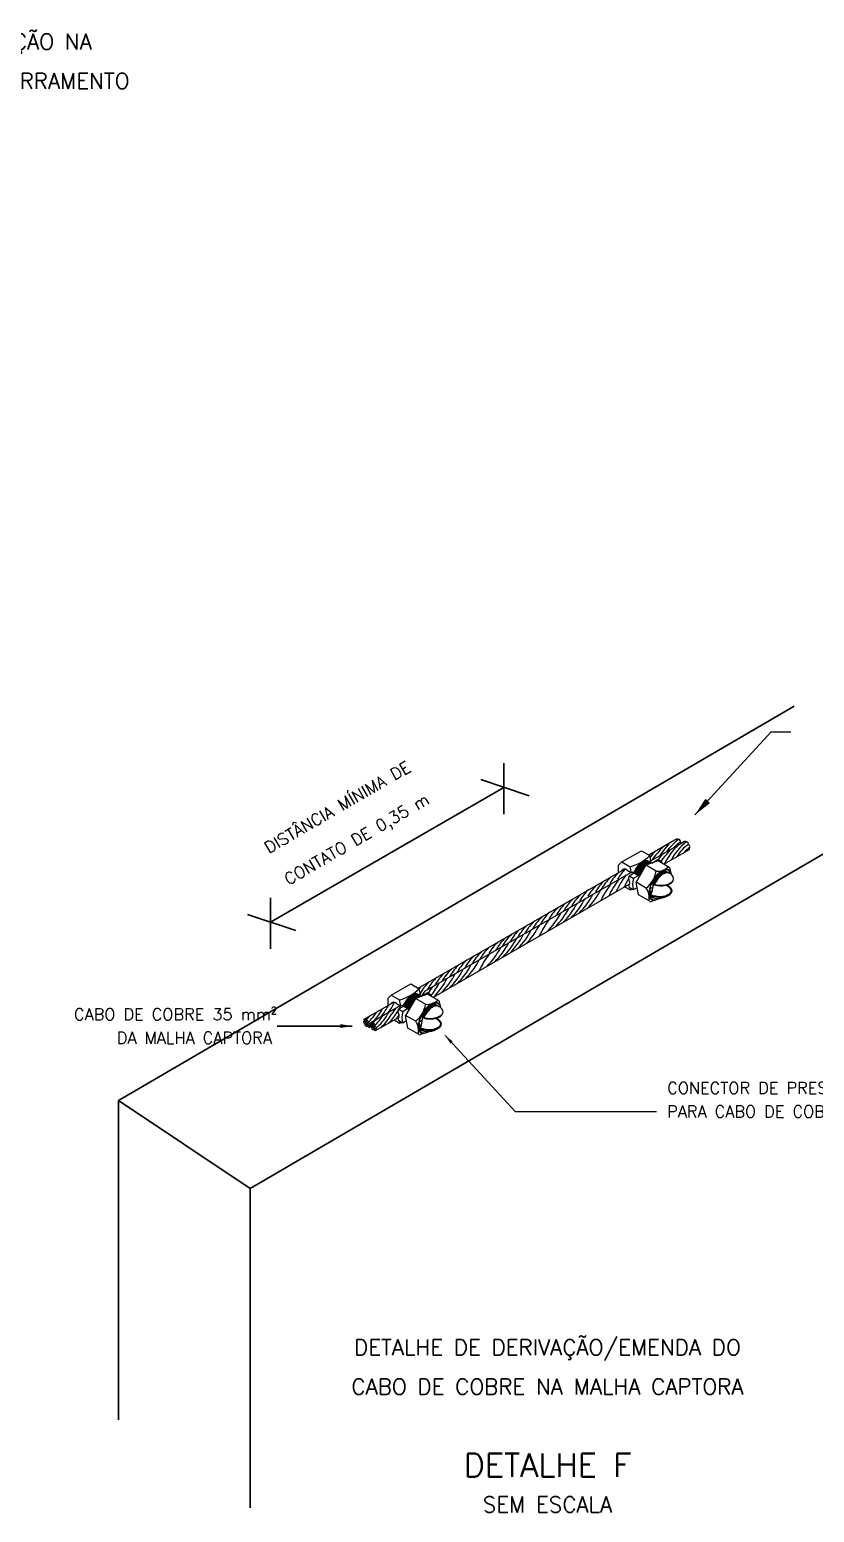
# Paper-space layout 'Layout4' of a CAD drawing. Header units: millimetres. Extents: x 16 to 267, y 19 to 196.
# Drawn here: x 112.49 to 134.95, y 61.7 to 104.15 of the extents above; entities that cross this region are included whole.
import ezdxf
from ezdxf.enums import TextEntityAlignment as Align

# ---------------------------------------------------------------- set-up
doc = ezdxf.new("R2010")
doc.units = ezdxf.units.MM
for name, color, linetype in [('C01', 1, 'Continuous'), ('C02', 42, 'Continuous'), ('C025', 42, 'Continuous'), ('C03', 7, 'Continuous'), ('C04', 5, 'Continuous'), ('C05', 4, 'Continuous')]:
    doc.layers.add(name, color=color, linetype=linetype)
doc.styles.add('100CL', font='romans.shx', dxfattribs={"height": 25})
doc.styles.add('140CL', font='romans.shx', dxfattribs={"height": 100})
doc.styles.add('80CL', font='romans.shx', dxfattribs={"height": 2})

psp = doc.layouts.new('Layout4')

# ---------------------------------------------------------------- linework, layer by layer
at = {"layer": 'C01'}
for p, q in [((126.065, 83.158), (126.065, 81.692)), ((119.383, 78.603), (126.065, 82.461)), ((125.404, 82.683), (126.793, 82.216)), ((119.383, 79.3), (119.383, 77.834)), ((118.721, 78.825), (120.111, 78.358))]:
    psp.add_line(p, q, dxfattribs=at)
at = {"layer": 'C01', "lineweight": 0}
for centre, radius, start, end in [((132.885, 78.553), 3.159, 135.5361, 144.7318), ((132.455, 79.254), 2.299, 134.8904, 146.8849), ((133.113, 78.483), 3.159, 135.5361, 143.9755), ((132.683, 79.185), 2.299, 134.8904, 151.9734), ((131.896, 79.81), 1.422, 125.5176, 145.2447), ((132.123, 79.741), 1.422, 125.5176, 153.2979), ((131.701, 80.017), 1.051, 123.8813, 136.0015), ((131.928, 79.947), 1.051, 123.8813, 149.7377), ((131.681, 80.252), 0.571, 120.9836, 142.8263), ((131.377, 79.606), 1.414, 132.9609, 142.6012), ((131.605, 79.537), 1.414, 132.9609, 142.6012), ((130.107, 78.873), 1.414, 132.9609, 149.8631), ((131.426, 78.25), 2.602, 142.5428, 155.0082), ((130.327, 79), 1.414, 132.9609, 149.8631), ((131.633, 78.37), 2.602, 142.5428, 155.0082), ((130.544, 79.125), 1.414, 135.3686, 149.8631), ((131.862, 78.502), 2.602, 148.7868, 155.0082), ((129.238, 78.371), 1.414, 132.9609, 149.8631), ((126.748, 80.354), 2.098, 314.6647, 333.0911), ((126.748, 80.354), 2.098, 314.6647, 333.0911), ((129.454, 78.496), 1.414, 132.9609, 149.8631), ((126.977, 80.486), 2.098, 314.6647, 333.0911), ((129.696, 78.635), 1.414, 132.9609, 149.8631), ((129.912, 78.76), 1.414, 132.9609, 149.8631), ((131.197, 78.118), 2.602, 142.5428, 155.0082), ((127.69, 80.269), 1.377, 328.2738, 330.1267), ((128.588, 77.996), 1.414, 132.9609, 149.8631), ((126.061, 79.957), 2.098, 314.6647, 333.0911), ((128.804, 78.121), 1.414, 132.9609, 149.8631), ((126.29, 80.089), 2.098, 314.6647, 333.0911), ((129.021, 78.246), 1.414, 132.9609, 149.8631), ((126.82, 79.767), 1.377, 328.2738, 330.1267), ((126.519, 80.222), 2.098, 314.6647, 333.0911), ((127.037, 79.892), 1.377, 328.2738, 330.1267), ((127.91, 77.604), 1.414, 132.9609, 149.8631), ((128.13, 77.731), 1.414, 132.9609, 149.8631), ((129.436, 77.101), 2.602, 142.5428, 155.0082), ((125.929, 79.252), 1.377, 328.2738, 330.1267), ((128.346, 77.856), 1.414, 132.9609, 149.8631), ((125.832, 79.825), 2.098, 314.6647, 333.0911), ((126.387, 79.517), 1.377, 328.2738, 330.1267), ((126.604, 79.642), 1.377, 328.2738, 330.1267), ((127.078, 77.124), 1.414, 132.9609, 149.8631), ((127.26, 77.229), 1.414, 132.9609, 151.5869), ((124.563, 79.093), 2.098, 314.6647, 333.0911), ((124.758, 79.205), 2.098, 314.6647, 333.0911), ((127.476, 77.354), 1.414, 132.9609, 149.8631), ((125.276, 78.875), 1.377, 328.2738, 330.1267), ((124.987, 79.337), 2.098, 314.6647, 333.0911), ((127.693, 77.479), 1.414, 132.9609, 149.8631), ((125.493, 79), 1.377, 328.2738, 330.1267), ((125.216, 79.469), 2.098, 314.6647, 333.0911), ((125.712, 79.127), 1.377, 328.2738, 330.1267), ((126.403, 76.735), 1.414, 132.9609, 149.8631), ((127.71, 76.105), 2.602, 142.5428, 155.0082), ((126.62, 76.86), 1.414, 132.9609, 149.8631), ((124.105, 78.828), 2.098, 314.6647, 333.0911), ((126.861, 76.999), 1.414, 132.9609, 149.8631), ((124.334, 78.961), 2.098, 314.6647, 333.0911), ((124.661, 78.52), 1.377, 328.2738, 330.1267), ((125.059, 78.75), 1.377, 328.2738, 330.1267), ((125.534, 76.232), 1.414, 132.9609, 149.8631), ((125.546, 76.24), 1.414, 132.9609, 149.8631), ((123.031, 78.208), 2.098, 314.6647, 333.0911), ((125.75, 76.357), 1.414, 132.9609, 149.8631), ((123.26, 78.34), 2.098, 314.6647, 333.0911), ((125.967, 76.483), 1.414, 132.9609, 149.8631), ((123.766, 78.003), 1.377, 328.2738, 330.1267), ((126.183, 76.608), 1.414, 132.9609, 149.8631), ((123.489, 78.473), 2.098, 314.6647, 333.0911), ((123.986, 78.13), 1.377, 328.2738, 330.1267), ((124.203, 78.255), 1.377, 328.2738, 330.1267), ((124.896, 75.864), 1.414, 132.9609, 150.3954), ((125.113, 75.989), 1.414, 132.9609, 149.8631), ((122.344, 77.812), 2.098, 321.5518, 333.0911), ((122.573, 77.944), 2.098, 314.6647, 333.0911), ((125.329, 76.115), 1.414, 132.9609, 149.8631), ((122.802, 78.076), 2.098, 314.6647, 333.0911), ((122.802, 78.076), 2.098, 314.6647, 333.0911), ((123.129, 77.635), 1.377, 328.2738, 330.1267), ((123.333, 77.753), 1.377, 328.2738, 330.1267), ((123.346, 77.761), 1.377, 328.2738, 330.1267), ((123.55, 77.878), 1.377, 328.2738, 330.1267), ((124.68, 75.739), 1.414, 132.9609, 137.3342), ((125.867, 75.041), 2.602, 142.5428, 146.2805), ((122.696, 77.385), 1.377, 328.2738, 330.1267), ((126.092, 75.171), 2.602, 142.5428, 147.6254), ((122.912, 77.51), 1.377, 328.2738, 330.1267), ((121.303, 76.714), 1.314, 311.4044, 328.5956), ((121.138, 76.898), 1.648, 317.7243, 332.083), ((120.89, 77.172), 2.098, 323.0054, 333.0911), ((124.12, 75.138), 1.609, 146.0117, 149.3417), ((121.062, 77.242), 2.094, 324.4914, 333.4499), ((121.247, 77.148), 2.094, 316.8478, 328.6585), ((125.047, 74.567), 2.602, 142.5428, 147.3042), ((121.247, 77.148), 2.094, 330.6066, 333.4539), ((120.433, 77.398), 2.325, 316.7715, 320.1887), ((120.618, 77.305), 2.325, 316.7715, 320.1887), ((121.487, 76.62), 1.314, 311.4044, 328.5956), ((121.322, 76.804), 1.648, 310.883, 329.117), ((121.074, 77.078), 2.098, 314.6647, 328.2103), ((121.971, 76.767), 1.377, 317.7828, 323.0098)]:
    psp.add_arc(centre, radius, start, end, dxfattribs=at)
for centre, start_param, end_param in [((130.003, 79.984), -0.069099, 1.793729), ((130.015, 79.977), -0.066887, 1.769836), ((130.026, 79.97), 0.000834, 1.792129), ((130.038, 79.963), -0.059235, 1.769943), ((130.05, 79.956), 0.000081, 1.792977), ((130.061, 79.949), 0.069442, 1.769727), ((130.073, 79.942), 0.000081, 1.792977), ((130.084, 79.936), 0.069442, 1.769727), ((130.096, 79.929), 0.000081, 1.792977), ((130.107, 79.922), 0.069442, 1.769727), ((130.119, 79.915), 0.159074, 1.793724), ((130.131, 79.909), 0.259192, 1.76988), ((130.143, 79.902), 0.941317, 1.792524), ((130.154, 79.895), 1.054898, 1.770095), ((130.165, 79.886), 1.207524, 1.787348), ((130.525, 79.679), -0.069442, 1.74457), ((130.536, 79.672), -0.069442, 1.721827), ((130.548, 79.665), -0.069442, 1.745409), ((130.56, 79.659), -0.069442, 1.720495), ((130.571, 79.652), -0.069442, 1.742476), ((130.583, 79.645), -0.069442, 1.726452), ((130.595, 79.638), -0.080951, 1.732748), ((130.513, 79.685), -0.069442, 0.949973), ((130.501, 79.692), -0.069442, 0.546266), ((130.489, 79.697), -0.069442, 0.386689), ((130.478, 79.706), -0.050881, 0.23141), ((130.466, 79.712), -0.063361, 0.132148), ((130.455, 79.719), -0.084808, 0.063993), ((130.497, 79.678), 2.755729, 3.035473), ((130.503, 79.677), 2.750518, 3.049868), ((130.486, 79.685), 2.903189, 3.049868), ((130.48, 79.687), 2.965674, 3.046744), ((130.514, 79.67), 2.748319, 3.029066), ((130.519, 79.67), 2.754666, 3.049868), ((130.53, 79.663), 2.749818, 3.007121), ((130.532, 79.666), 2.770883, 3.049868), ((130.543, 79.659), 2.767564, 3.020551), ((130.546, 79.66), 2.77827, 3.049868), ((130.557, 79.653), 2.76593, 3.012858), ((130.559, 79.656), 2.779602, 3.049868), ((130.57, 79.649), 2.77085, 3.007121), ((130.571, 79.652), 2.78885, 3.049868), ((130.583, 79.645), 2.77085, 3.007121), ((123.4, 76.172), -0.069099, 1.793729), ((123.412, 76.164), -0.066887, 1.769836), ((123.423, 76.157), 0.000834, 1.792129), ((123.435, 76.151), -0.059235, 1.769943), ((123.447, 76.144), 0.000081, 1.792977), ((123.458, 76.137), 0.069442, 1.769727), ((123.47, 76.13), 0.000081, 1.792977), ((123.481, 76.123), 0.069442, 1.769727), ((123.493, 76.116), 0.000081, 1.792977), ((123.505, 76.11), 0.069442, 1.769727), ((123.516, 76.103), 0.159074, 1.793724), ((123.528, 76.096), 0.259192, 1.76988), ((123.54, 76.09), 0.941317, 1.792524), ((123.551, 76.083), 1.054898, 1.770095), ((123.562, 76.074), 1.207524, 1.787348), ((123.922, 75.867), -0.069442, 1.74457), ((123.933, 75.86), -0.069442, 1.721827), ((123.945, 75.853), -0.069442, 1.745409), ((123.957, 75.846), -0.069442, 1.720495), ((123.968, 75.84), -0.069442, 1.742476), ((123.98, 75.833), -0.069442, 1.726452), ((123.992, 75.826), -0.080951, 1.732748), ((123.91, 75.873), -0.069442, 0.949973), ((123.898, 75.88), -0.069442, 0.546266), ((123.886, 75.884), -0.069442, 0.386689), ((123.875, 75.893), -0.050881, 0.23141), ((123.863, 75.9), -0.063361, 0.132148), ((123.852, 75.907), -0.084808, 0.063993), ((123.895, 75.866), 2.755729, 3.035473), ((123.9, 75.865), 2.750518, 3.049868), ((123.912, 75.858), 2.748319, 3.029066), ((123.916, 75.857), 2.754666, 3.049868), ((123.883, 75.873), 2.903189, 3.049868), ((123.877, 75.875), 2.965674, 3.046744), ((123.927, 75.851), 2.749818, 3.007121), ((123.929, 75.853), 2.770883, 3.049868), ((123.94, 75.847), 2.767564, 3.020551), ((123.943, 75.848), 2.77827, 3.049868), ((123.954, 75.841), 2.76593, 3.012858), ((123.956, 75.843), 2.779602, 3.049868), ((123.967, 75.837), 2.77085, 3.007121), ((123.968, 75.84), 2.78885, 3.049868), ((123.98, 75.833), 2.77085, 3.007121)]:
    psp.add_ellipse(centre, major_axis=(0.209, 0.363), ratio=0.509483, start_param=start_param, end_param=end_param, dxfattribs=at)
at = {"layer": 'C02', "lineweight": 0}
for p, q in [((131.535, 81.67), (133.721, 84.048)), ((133.721, 84.048), (134.283, 84.048)), ((130.215, 80.526), (130.858, 80.897)), ((130.272, 80.357), (131.086, 80.828)), ((130.645, 80.26), (131.378, 80.683)), ((130.858, 80.897), (131.013, 80.987)), ((131.086, 80.828), (131.241, 80.918)), ((129.342, 80.228), (129.442, 80.326)), ((129.441, 80.324), (130.003, 80.648)), ((129.441, 80.324), (129.682, 80.185)), ((130.003, 80.648), (130.244, 80.509)), ((130.274, 80.345), (130.259, 80.318)), ((130.645, 80.26), (130.655, 80.266)), ((123.612, 76.714), (129.516, 80.122)), ((123.802, 76.623), (129.7, 80.028)), ((129.342, 80.226), (129.342, 80.022)), ((129.593, 80.09), (129.712, 80.021)), ((129.769, 80.023), (129.752, 80.033)), ((129.777, 80.007), (129.769, 80.023)), ((129.792, 80.01), (129.777, 80.007)), ((129.8, 79.993), (129.792, 80.01)), ((129.816, 79.996), (129.8, 79.993)), ((129.823, 79.98), (129.816, 79.996)), ((129.839, 79.982), (129.823, 79.98)), ((129.846, 79.966), (129.839, 79.982)), ((129.862, 79.969), (129.846, 79.966)), ((129.869, 79.952), (129.862, 79.969)), ((129.885, 79.955), (129.869, 79.952)), ((129.893, 79.939), (129.885, 79.955)), ((129.909, 79.942), (129.893, 79.939)), ((129.916, 79.925), (129.909, 79.942)), ((129.932, 79.928), (129.916, 79.925)), ((129.939, 79.912), (129.932, 79.928)), ((129.951, 79.914), (129.939, 79.912)), ((124.048, 76.451), (129.671, 79.698)), ((129.526, 79.614), (129.682, 79.524)), ((130.246, 79.378), (130.233, 79.386)), ((130.282, 79.387), (130.271, 79.394)), ((130.361, 79.674), (130.289, 79.716)), ((130.307, 79.72), (130.301, 79.733)), ((130.322, 79.723), (130.307, 79.72)), ((130.33, 79.707), (130.322, 79.723)), ((130.346, 79.71), (130.33, 79.707)), ((130.354, 79.694), (130.346, 79.71)), ((130.369, 79.697), (130.354, 79.694)), ((130.376, 79.686), (130.369, 79.697)), ((122.838, 76.512), (123.4, 76.836)), ((123.4, 76.836), (123.641, 76.697)), ((122.739, 76.416), (122.839, 76.514)), ((122.739, 76.413), (122.739, 76.21)), ((122.838, 76.512), (123.079, 76.373)), ((123.671, 76.534), (123.656, 76.505)), ((122.07, 75.824), (122.912, 76.31)), ((122.255, 75.73), (123.097, 76.216)), ((122.581, 76.119), (122.912, 76.31)), ((122.99, 76.277), (123.109, 76.209)), ((123.166, 76.211), (123.149, 76.221)), ((123.174, 76.195), (123.166, 76.211)), ((123.189, 76.198), (123.174, 76.195)), ((123.197, 76.181), (123.189, 76.198)), ((123.213, 76.184), (123.197, 76.181)), ((123.22, 76.168), (123.213, 76.184)), ((123.236, 76.17), (123.22, 76.167)), ((123.243, 76.154), (123.236, 76.17)), ((123.259, 76.156), (123.243, 76.154)), ((123.266, 76.14), (123.259, 76.156)), ((123.282, 76.143), (123.266, 76.14)), ((123.29, 76.127), (123.282, 76.143)), ((123.306, 76.13), (123.29, 76.127)), ((123.313, 76.113), (123.306, 76.13)), ((123.329, 76.116), (123.313, 76.113)), ((123.336, 76.1), (123.329, 76.116)), ((123.348, 76.102), (123.336, 76.1)), ((122.207, 75.588), (122.25, 75.614)), ((122.391, 75.495), (123.068, 75.885)), ((122.923, 75.802), (123.079, 75.712)), ((123.643, 75.566), (123.63, 75.574)), ((123.679, 75.575), (123.668, 75.581)), ((123.758, 75.862), (123.686, 75.904)), ((123.704, 75.908), (123.698, 75.92)), ((123.719, 75.911), (123.704, 75.908)), ((123.727, 75.895), (123.719, 75.911)), ((123.743, 75.898), (123.727, 75.895)), ((123.751, 75.882), (123.743, 75.898)), ((123.766, 75.884), (123.751, 75.882)), ((123.773, 75.874), (123.766, 75.884)), ((124.387, 75.357), (126.388, 73.18)), ((126.388, 73.18), (130.436, 73.18))]:
    psp.add_line(p, q, dxfattribs=at)
at = {"layer": 'C02'}
psp.add_line((121.718, 75.628), (119.571, 75.628), dxfattribs=at)
at = {"layer": 'C02', "lineweight": 0}
for centre, radius, start, end in [((129.32, 81.46), 1.325, 285.8241, 314.1759), ((128.913, 80.179), 1.371, 6.9569, 13.9344), ((128.35, 79.854), 1.372, 6.984, 13.9344), ((129.35, 81.297), 1.326, 285.8241, 287.6369), ((130.724, 79.881), 0.208, 297.3192, 339.4448), ((130.722, 79.81), 0.208, 26.4242, 59.497), ((128.35, 79.854), 1.372, 346.0656, 348.0801), ((129.32, 80.8), 1.326, 285.8241, 288.5405), ((130.489, 79.813), 0.532, 242.6705, 306.7217), ((130.475, 79.208), 0.505, 47.8924, 63.0928), ((130.511, 79.256), 0.466, 46.866, 61.3786), ((122.717, 77.647), 1.325, 285.8241, 314.1759), ((122.31, 76.367), 1.371, 6.984, 13.9344), ((121.747, 76.042), 1.372, 6.984, 13.9344), ((122.747, 77.485), 1.326, 285.8241, 287.6369), ((124.121, 76.068), 0.208, 297.3192, 339.4448), ((124.119, 75.997), 0.208, 26.4242, 59.497), ((121.747, 76.042), 1.372, 346.0656, 348.0801), ((122.717, 76.988), 1.326, 285.8241, 288.5405), ((123.886, 76.001), 0.532, 242.6705, 306.7217), ((123.872, 75.396), 0.505, 47.8924, 63.0928), ((123.908, 75.443), 0.466, 46.866, 61.3786)]:
    psp.add_arc(centre, radius, start, end, dxfattribs=at)
for centre, major_axis, ratio, start_param, end_param in [((131.035, 80.944), (-0.0227, 0.0394), 0.509483, 4.765756, 6.283185), ((131.092, 80.928), (-0.0227, 0.0394), 0.509483, 3.143946, 6.283185), ((131.137, 80.851), (-0.0227, 0.0394), 0.509483, 4.850657, 6.283185), ((131.263, 80.875), (-0.0227, 0.0394), 0.509483, 4.765756, 6.283185), ((131.32, 80.859), (-0.0227, 0.0394), 0.509483, 3.143946, 6.283185), ((131.365, 80.781), (-0.0227, 0.0394), 0.509483, 3.141593, 6.283185), ((131.354, 80.721), (-0.0227, 0.0394), 0.509483, 3.141593, 4.693232), ((129.594, 79.905), (-0.12, 0.209), 0.509483, 5.438574, 6.617471), ((130.538, 79.659), (0.244, 0.422), 0.500279, -0.498152, 1.725871), ((130.565, 79.844), (0.362, 0.002), 0.509483, 4.157937, 6.597026), ((130.551, 79.681), (-0.244, -0.422), 0.500279, -0.592139, 0.710524), ((130.521, 79.499), (0.362, 0.002), 0.509483, -2.437266, 0.576951), ((130.565, 79.843), (0.377, 0.002), 0.529306, 4.139289, 5.448871), ((122.991, 76.093), (-0.12, 0.209), 0.509483, 5.438574, 6.617471), ((123.935, 75.847), (0.244, 0.422), 0.500279, -0.498152, 1.725871), ((123.962, 76.031), (0.362, 0.002), 0.509483, 4.157937, 6.597026), ((123.948, 75.869), (-0.244, -0.422), 0.500279, -0.592139, 0.710524), ((123.918, 75.687), (0.362, 0.002), 0.509483, -2.437266, 0.576951), ((123.962, 76.031), (0.377, 0.002), 0.529306, 4.139289, 5.448871)]:
    psp.add_ellipse(centre, major_axis=major_axis, ratio=ratio, start_param=start_param, end_param=end_param, dxfattribs=at)
for centre in [(122.082, 75.725), (122.093, 75.785), (122.127, 75.647), (122.139, 75.706), (122.152, 75.764), (122.184, 75.628), (122.197, 75.685), (122.267, 75.631), (122.278, 75.691), (122.312, 75.553), (122.323, 75.612), (122.336, 75.67), (122.368, 75.534), (122.382, 75.591)]:
    psp.add_ellipse(centre, major_axis=(0.0227, -0.0394), ratio=0.509483, dxfattribs=at)
for points in [[(130.282, 79.388), (130.341, 79.365), (130.374, 79.356), (130.433, 79.345), (130.485, 79.337), (130.567, 79.338), (130.646, 79.348), (130.714, 79.367), (130.769, 79.39), (130.808, 79.415), (130.834, 79.439), (130.85, 79.461), (130.858, 79.481), (130.861, 79.501), (130.858, 79.52), (130.849, 79.54), (130.834, 79.562), (130.827, 79.571), (130.818, 79.579), (130.814, 79.583)], [(123.679, 75.575), (123.738, 75.552), (123.771, 75.544), (123.83, 75.533), (123.882, 75.525), (123.964, 75.526), (124.043, 75.536), (124.111, 75.555), (124.166, 75.578), (124.205, 75.602), (124.231, 75.626), (124.247, 75.649), (124.255, 75.669), (124.258, 75.688), (124.255, 75.708), (124.246, 75.728), (124.231, 75.75), (124.224, 75.758), (124.215, 75.767), (124.211, 75.77)]]:
    psp.add_open_spline(points, degree=3, knots=[3.942773, 3.942773, 3.942773, 3.942773, 4.152047, 4.373331, 4.607258, 4.841184, 5.075111, 5.298225, 5.504103, 5.689757, 5.855803, 6.005181, 6.14422, 6.28326, 6.422299, 6.561339, 6.707536, 6.872139, 7.036742, 7.036742, 7.036742, 7.036742], dxfattribs=at)
for points in [[(131.834, 82.135), (131.969, 82.012), (131.535, 81.67)], [(124.537, 75.124), (124.604, 75.186), (124.387, 75.357)]]:
    psp.add_solid(points, dxfattribs=at)
at = {"layer": 'C02'}
psp.add_solid([(121.38, 75.571), (121.38, 75.683), (121.718, 75.628)], dxfattribs=at)
at = {"layer": 'C025', "lineweight": 0}
for p, q in [((130.134, 80.231), (129.853, 79.745)), ((130.484, 80.353), (130.134, 80.231)), ((130.424, 80.063), (130.134, 80.231)), ((130.3, 80.294), (130.47, 80.392)), ((130.59, 80.323), (130.47, 80.392)), ((130.801, 80.17), (130.484, 80.353)), ((130.59, 80.323), (130.563, 80.307)), ((129.796, 80.003), (129.651, 79.92)), ((129.772, 79.85), (129.651, 79.92)), ((129.913, 79.931), (129.772, 79.85)), ((130.861, 79.967), (130.828, 80.132)), ((129.772, 79.525), (129.651, 79.595)), ((129.883, 79.589), (129.772, 79.525)), ((129.923, 79.381), (129.853, 79.745)), ((130.144, 79.577), (129.853, 79.745)), ((130.24, 79.198), (129.923, 79.381)), ((130.234, 79.426), (130.223, 79.434)), ((130.247, 79.559), (130.328, 79.606)), ((130.328, 79.693), (130.328, 79.606)), ((130.555, 79.285), (130.286, 79.193)), ((123.531, 76.419), (123.25, 75.933)), ((123.882, 76.54), (123.531, 76.419)), ((123.821, 76.251), (123.531, 76.419)), ((123.697, 76.482), (123.867, 76.58)), ((123.987, 76.51), (123.867, 76.58)), ((124.198, 76.358), (123.882, 76.54)), ((123.987, 76.51), (123.961, 76.495)), ((123.193, 76.191), (123.048, 76.107)), ((123.169, 76.038), (123.048, 76.107)), ((123.31, 76.119), (123.169, 76.038)), ((124.258, 76.155), (124.225, 76.32)), ((123.169, 75.713), (123.048, 75.783)), ((123.28, 75.777), (123.169, 75.713)), ((123.541, 75.765), (123.25, 75.933)), ((123.32, 75.568), (123.25, 75.933)), ((123.637, 75.385), (123.32, 75.568)), ((123.631, 75.613), (123.62, 75.622)), ((123.644, 75.747), (123.725, 75.793)), ((123.725, 75.881), (123.725, 75.793)), ((123.952, 75.473), (123.683, 75.381))]:
    psp.add_line(p, q, dxfattribs=at)
for centre, radius, start, end in [((130.094, 80.16), 0.522, 13.8536, 18.1051), ((129.798, 79.853), 0.161, 155.5864, 191.3137), ((130.269, 79.688), 0.522, 161.8949, 198.1051), ((129.683, 80.167), 0.749, 307.9752, 352.0031), ((130.471, 80.496), 0.435, 263.8935, 314.4196), ((130.773, 80.121), 0.0561, 10.8846, 60), ((129.807, 79.663), 0.17, 175.3313, 203.5925), ((129.794, 79.321), 0.433, 345.499, 36.1918), ((130.136, 79.516), 0.12, 317.1076, 21.3624), ((130.232, 79.48), 0.0547, 273.0434, 328.3427), ((130.25, 79.434), 0.0458, 270.1402, 338.8672), ((130.096, 79.595), 0.232, 321.3212, 2.7333), ((130.067, 79.533), 0.254, 332.7069, 1.9672), ((130.268, 79.246), 0.0561, 240, 289.1154), ((123.491, 76.348), 0.522, 13.8536, 18.1051), ((123.195, 76.041), 0.161, 155.5864, 191.3137), ((123.666, 75.875), 0.522, 161.8949, 198.1051), ((123.08, 76.355), 0.749, 307.9752, 352.0031), ((123.868, 76.683), 0.435, 263.8935, 314.4196), ((124.17, 76.309), 0.0561, 10.8846, 60), ((123.204, 75.85), 0.17, 175.3313, 203.5925), ((123.191, 75.509), 0.433, 345.499, 36.1918), ((123.533, 75.703), 0.12, 317.1076, 21.3624), ((123.629, 75.668), 0.0547, 273.0434, 328.3427), ((123.647, 75.622), 0.0458, 270.1402, 338.8672), ((123.493, 75.782), 0.232, 321.3212, 2.7333), ((123.464, 75.721), 0.254, 332.7069, 1.9672), ((123.664, 75.426), 0.0487, 235.9659, 293.1495)]:
    psp.add_arc(centre, radius, start, end, dxfattribs=at)
for centre, major_axis, ratio, start_param, end_param in [((129.6, 79.778), (-0.0565, 0.0979), 0.509483, 2.820425, 4.869091), ((130.541, 79.672), (-0.244, -0.422), 0.500279, -3.678206, 0.756013), ((130.265, 79.448), (0.0371, 0.0475), 0.509483, 2.225509, 3.37668), ((130.549, 79.671), (0.244, 0.422), 0.500279, 1.758319, 2.412877), ((130.276, 79.439), (0.0371, 0.0475), 0.509483, 2.225509, 3.514547), ((122.997, 75.966), (-0.0565, 0.0979), 0.509483, 2.820425, 4.869091), ((123.938, 75.86), (-0.244, -0.422), 0.500279, -3.678206, 0.756013), ((123.662, 75.636), (0.0371, 0.0475), 0.509483, 2.225509, 3.37668), ((123.946, 75.859), (0.244, 0.422), 0.500279, 1.758319, 2.412877), ((123.673, 75.627), (0.0371, 0.0475), 0.509483, 2.225509, 3.514547)]:
    psp.add_ellipse(centre, major_axis=major_axis, ratio=ratio, start_param=start_param, end_param=end_param, dxfattribs=at)
at = {"layer": 'C03'}
for p, q in [((115.033, 73.497), (134.375, 84.784)), ((118.804, 70.976), (138.143, 82.264)), ((118.804, 70.976), (115.033, 73.497)), ((115.033, 64.356), (115.033, 73.497)), ((118.804, 61.835), (118.804, 70.976))]:
    psp.add_line(p, q, dxfattribs=at)

# ---------------------------------------------------------------- texts
at = {"layer": 'C03', "style": '80CL'}
for s, p in [('DISTÂNCIA MÍNIMA DE', (119.336, 80.554)), ('CONTATO DE 0,35 m', (119.902, 79.65))]:
    psp.add_text(s, height=0.3375, rotation=30.2354, dxfattribs=at).set_placement(p)
for s, p in [('CABO DE COBRE 35 mm²', (119.571, 75.795)), ('DA MALHA CAPTORA', (119.425, 75.121))]:
    psp.add_text(s, height=0.3375, dxfattribs=at).set_placement(p, align=Align.RIGHT)
for s, p in [('CONECTOR DE PRESSÃO TIPO SPLIT-BOLT', (130.742, 73.855)), ('PARA CABO DE COBRE 35 mm²', (130.742, 73.18))]:
    psp.add_text(s, height=0.3375, dxfattribs=at).set_placement(p, align=Align.MIDDLE_LEFT)
at = {"layer": 'C04', "color": 5}
for s, style, p in [('CONEXÕES ENTRE CAPTAÇÃO NA ', '140CL', (109.552, 103.811)), ('PLATIBANDA, DESCIDA E ATERRAMENTO', '140CL', (109.552, 102.686)), ('DETALHE DE DERIVAÇÃO/EMENDA DO', '140CL', (127.315, 66.429)), ('CABO DE COBRE NA MALHA CAPTORA', '140CL', (127.315, 65.304)), ('SEM ESCALA', '100CL', (127.315, 61.929))]:
    psp.add_text(s, height=0.45, dxfattribs=dict(at, style=style)).set_placement(p, align=Align.MIDDLE_CENTER)
at = {"layer": 'C05', "style": '140CL'}
psp.add_text('DETALHE F', height=0.675, dxfattribs=at).set_placement((127.315, 63.054), align=Align.MIDDLE_CENTER)

doc.saveas('drawing.dxf')
